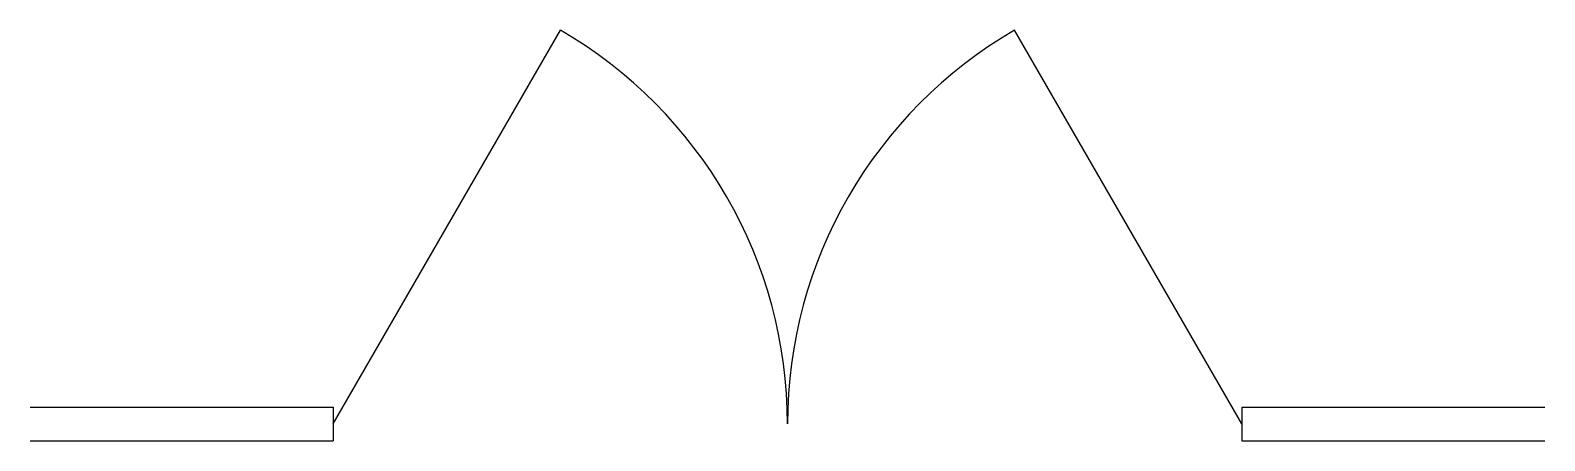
# Model space of a CAD drawing. Header units: inches. Extents: x 4.532 to 5.532, y 3.477 to 3.748.
import ezdxf

# ---------------------------------------------------------------- set-up
doc = ezdxf.new("R2010")
doc.units = ezdxf.units.IN
doc.header["$MEASUREMENT"] = 0

msp = doc.modelspace()

# ---------------------------------------------------------------- linework, layer by layer
for p, q in [((4.73218, 3.48838), (4.88218, 3.74819)), ((5.33218, 3.48838), (5.18218, 3.74819)), ((4.53218, 3.49949), (4.73218, 3.49949)), ((4.73218, 3.49949), (4.73218, 3.47727)), ((5.33218, 3.49949), (5.53218, 3.49949)), ((5.33218, 3.49949), (5.33218, 3.47727)), ((4.53218, 3.47727), (4.73218, 3.47727)), ((5.33218, 3.47727), (5.53218, 3.47727))]:
    msp.add_line(p, q)
for centre, start, end in [((4.73218, 3.48838), 0, 60), ((5.33218, 3.48838), 120, 180)]:
    msp.add_arc(centre, 0.3, start, end)

doc.saveas('drawing.dxf')
